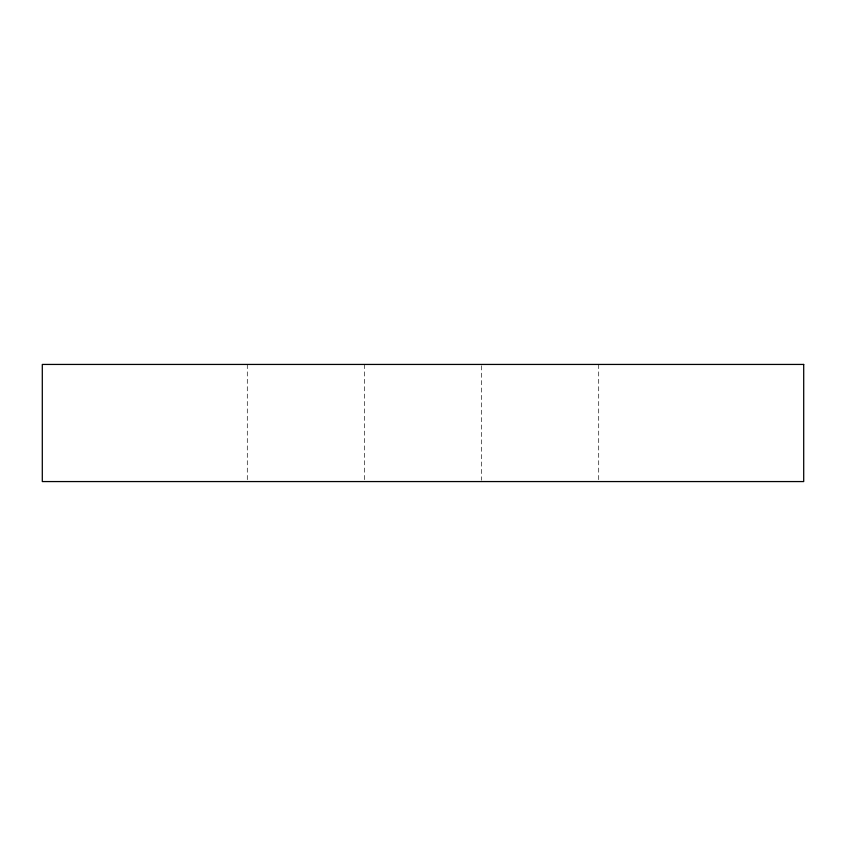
<?xml version="1.0" encoding="UTF-8"?>
<svg xmlns="http://www.w3.org/2000/svg" width="846" height="846" viewBox="0 0 846 846"><rect width="100%" height="100%" fill="white"/><g stroke="black" fill="none" stroke-linecap="round" stroke-linejoin="round"><path stroke-width="0.63" stroke-dasharray="4.23 3.17" d="M598.704 364.436L598.704 480.253M481.564 365.747L481.564 480.253M364.436 364.436L364.436 480.253M247.296 364.436L247.296 480.253"/><path stroke-width="1.27" d="M803.7 364.436L42.3 364.436L42.3 481.564L803.7 481.564L803.7 364.436"/></g></svg>
